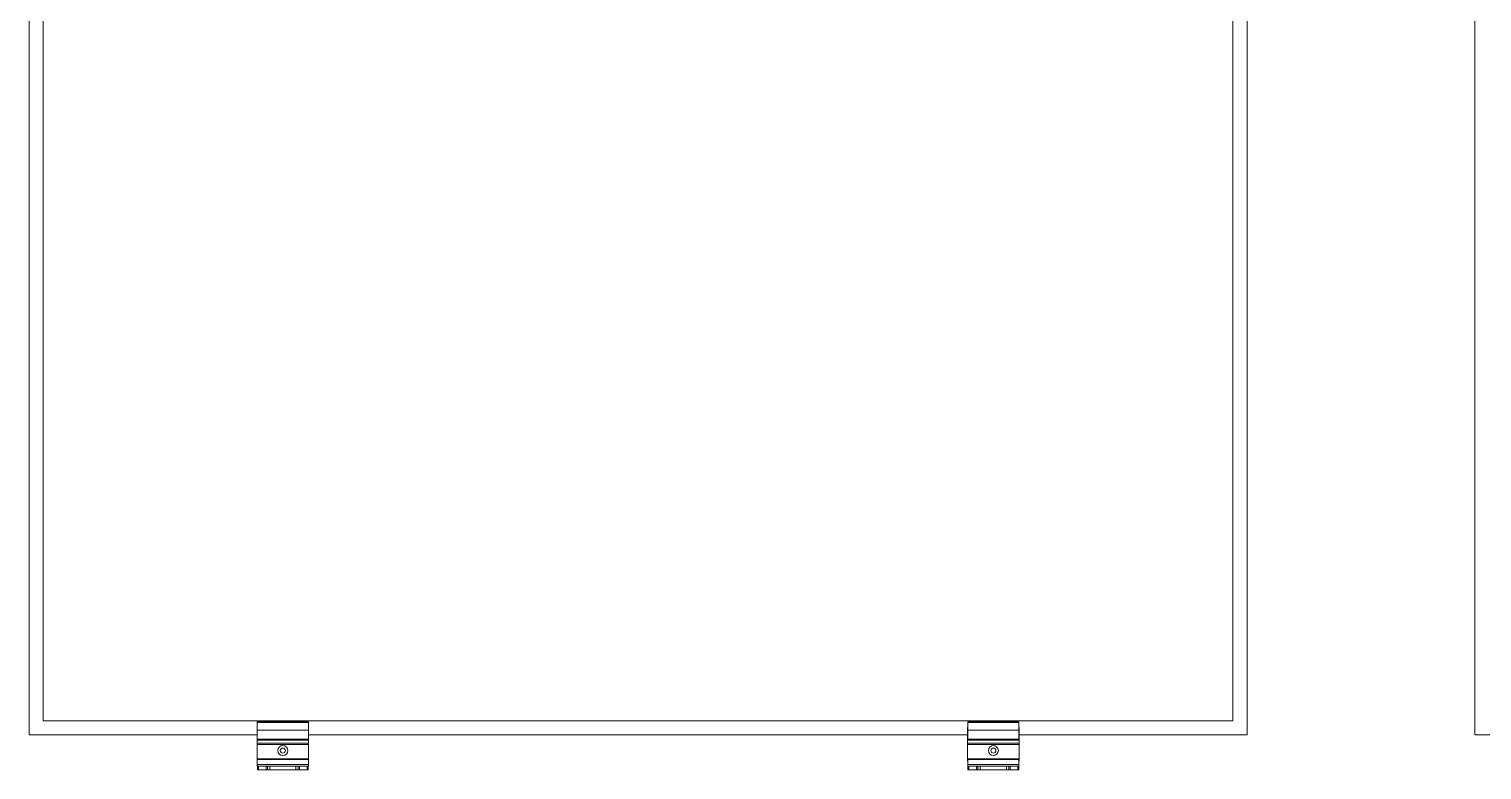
# Model space of a CAD drawing. Header units: feet. Extents: x -17 to 646, y -41 to 598.
# Drawn here: x 424.438 to 429.134, y 552.705 to 555.097 of the extents above; entities that cross this region are included whole.
import ezdxf

# ---------------------------------------------------------------- set-up
doc = ezdxf.new("R2010")
doc.units = ezdxf.units.FT
doc.header["$MEASUREMENT"] = 0

msp = doc.modelspace()

# ---------------------------------------------------------------- linework, layer by layer
at = {"color": 7, "linetype": 'Continuous', "lineweight": 15}
for p, q in [((424.43809, 552.81743), (424.43809, 560.60732)), ((424.48402, 560.56139), (424.48402, 552.86336)), ((428.37488, 556.66236), (428.37488, 552.81743)), ((428.37489, 552.81743), (428.37489, 556.66236)), ((429.11089, 556.66236), (429.11089, 552.81743)), ((428.32895, 552.86336), (428.32895, 556.61643)), ((428.32896, 556.61643), (428.32896, 552.86336)), ((424.48402, 552.86336), (428.32895, 552.86336)), ((425.17542, 552.84195), (425.17493, 552.84195)), ((425.17493, 552.84195), (425.17493, 552.73256)), ((425.17542, 552.85957), (425.34109, 552.85957)), ((425.17542, 552.85957), (425.17542, 552.80064)), ((425.17542, 552.85944), (425.34109, 552.85944)), ((425.17542, 552.85805), (425.34109, 552.85805)), ((425.17542, 552.83344), (425.34109, 552.83344)), ((425.34109, 552.85957), (425.34109, 552.80064)), ((425.34158, 552.84195), (425.34109, 552.84195)), ((425.34158, 552.84195), (425.34158, 552.73256)), ((427.47188, 552.84195), (427.47139, 552.84195)), ((427.47139, 552.84195), (427.47139, 552.73256)), ((427.47188, 552.85957), (427.63755, 552.85957)), ((427.47188, 552.85957), (427.47188, 552.80064)), ((427.47188, 552.85944), (427.63755, 552.85944)), ((427.47188, 552.85805), (427.63755, 552.85805)), ((427.47188, 552.83344), (427.63755, 552.83344)), ((427.63755, 552.85957), (427.63755, 552.80064)), ((427.63804, 552.84195), (427.63755, 552.84195)), ((427.63804, 552.84195), (427.63804, 552.73256)), ((425.17493, 552.81743), (424.43809, 552.81743)), ((425.34158, 552.79109), (425.17493, 552.79109)), ((425.34158, 552.78674), (425.17493, 552.78674)), ((425.17542, 552.80392), (425.34109, 552.80392)), ((425.17542, 552.80064), (425.34109, 552.80064)), ((427.47139, 552.81743), (425.34158, 552.81743)), ((427.63804, 552.79109), (427.47139, 552.79109)), ((427.63804, 552.78674), (427.47139, 552.78674)), ((427.47188, 552.80392), (427.63755, 552.80392)), ((427.47188, 552.80064), (427.63755, 552.80064)), ((428.37488, 552.81743), (427.63804, 552.81743)), ((429.11089, 552.81743), (429.84773, 552.81743)), ((425.17542, 552.74067), (425.34109, 552.74067)), ((425.17542, 552.74067), (425.17542, 552.71698)), ((425.34109, 552.74067), (425.34109, 552.71698)), ((427.47188, 552.74067), (427.63755, 552.74067)), ((427.47188, 552.74067), (427.47188, 552.71698)), ((427.63755, 552.74067), (427.63755, 552.71698)), ((425.17542, 552.73256), (425.17493, 552.73256)), ((425.34109, 552.7383), (425.17542, 552.7383)), ((425.34109, 552.72223), (425.17542, 552.72223)), ((425.34109, 552.71698), (425.17542, 552.71698)), ((425.17624, 552.70461), (425.17624, 552.71698)), ((425.17624, 552.70461), (425.34027, 552.70461)), ((425.20849, 552.70461), (425.20849, 552.71698)), ((425.30802, 552.70461), (425.30802, 552.71698)), ((425.34027, 552.71698), (425.34027, 552.70461)), ((425.34158, 552.73256), (425.34109, 552.73256)), ((427.47188, 552.73256), (427.47139, 552.73256)), ((427.63755, 552.7383), (427.47188, 552.7383)), ((427.63755, 552.72223), (427.47188, 552.72223)), ((427.63755, 552.71698), (427.47188, 552.71698)), ((427.4727, 552.70461), (427.4727, 552.71698)), ((427.4727, 552.70461), (427.63673, 552.70461)), ((427.50495, 552.70461), (427.50495, 552.71698)), ((427.60448, 552.70461), (427.60448, 552.71698)), ((427.63673, 552.71698), (427.63673, 552.70461)), ((427.63804, 552.73256), (427.63755, 552.73256))]:
    msp.add_line(p, q, dxfattribs=at)
at = {"color": 8, "linetype": 'Continuous', "lineweight": 15}
for p, q in [((425.17542, 552.81816), (425.17493, 552.81816)), ((425.34158, 552.81816), (425.34109, 552.81816)), ((427.47188, 552.81816), (427.47139, 552.81816)), ((427.63804, 552.81816), (427.63755, 552.81816)), ((425.17942, 552.70461), (425.17942, 552.71698)), ((425.20422, 552.70461), (425.20422, 552.71698)), ((425.21593, 552.70461), (425.21593, 552.71698)), ((425.30058, 552.70461), (425.30058, 552.71698)), ((425.31229, 552.70461), (425.31229, 552.71698)), ((425.33709, 552.70461), (425.33709, 552.71698)), ((427.47588, 552.70461), (427.47588, 552.71698)), ((427.50068, 552.70461), (427.50068, 552.71698)), ((427.51239, 552.70461), (427.51239, 552.71698)), ((427.59703, 552.70461), (427.59703, 552.71698)), ((427.60875, 552.70461), (427.60875, 552.71698)), ((427.63355, 552.70461), (427.63355, 552.71698))]:
    msp.add_line(p, q, dxfattribs=at)
at = {"color": 7, "linetype": 'Continuous', "lineweight": 15}
for centre, radius in [((425.25825, 552.76701), 0.01619), ((425.25825, 552.76701), 0.01614), ((425.25825, 552.76701), 0.0082), ((427.55471, 552.76701), 0.01619), ((427.55471, 552.76701), 0.01614), ((427.55471, 552.76701), 0.0082)]:
    msp.add_circle(centre, radius, dxfattribs=at)

doc.saveas('drawing.dxf')
